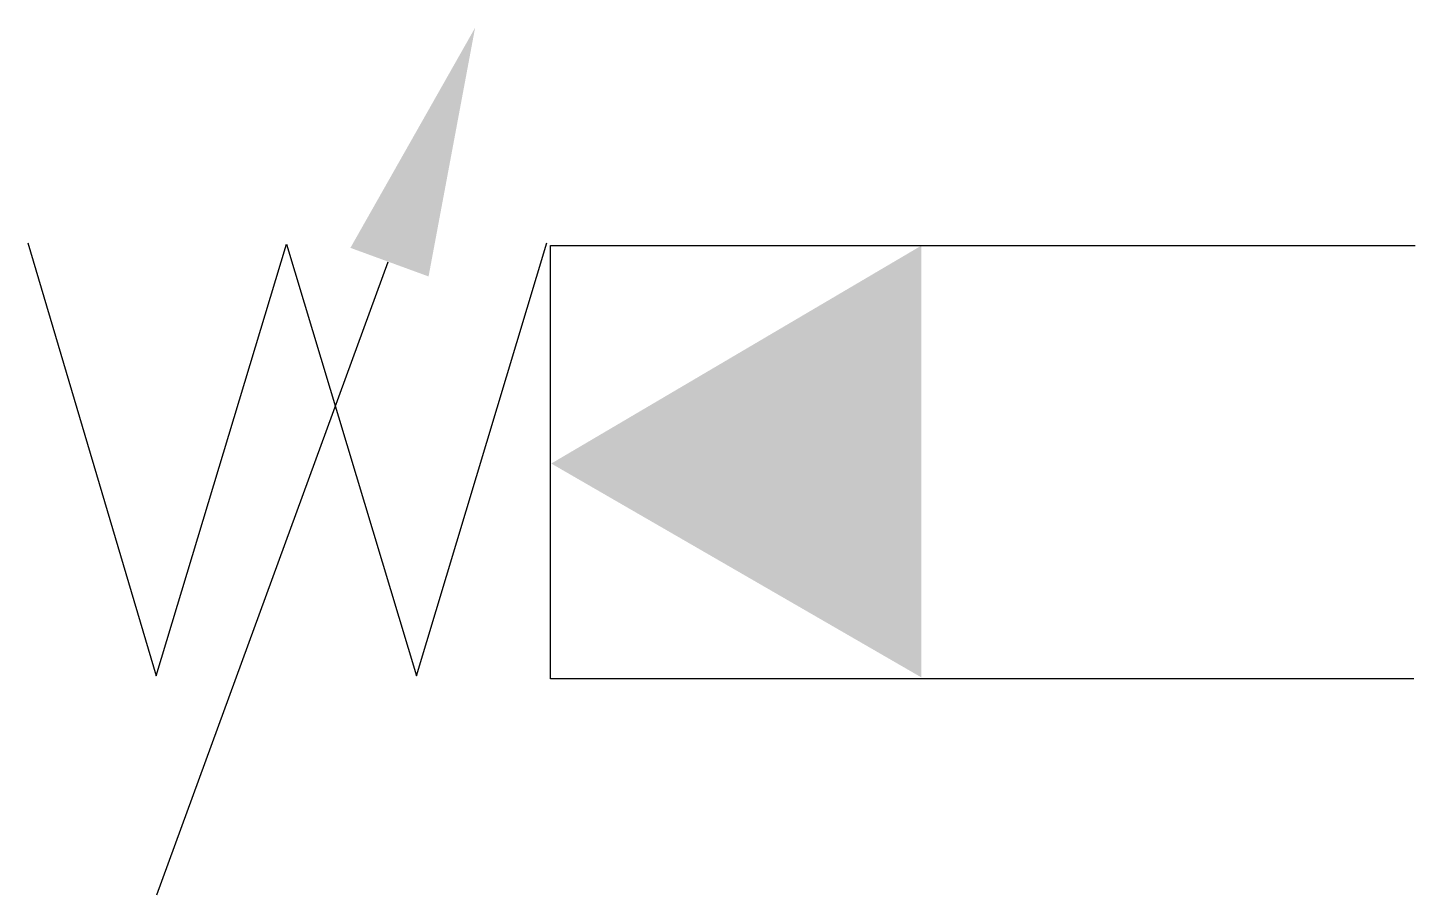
# Model space of a CAD drawing. Extents: x 915.6 to 931.6, y 216.2 to 226.2.
import ezdxf

# ---------------------------------------------------------------- set-up
doc = ezdxf.new("R2010")
doc.units = 0
doc.header["$LTSCALE"] = 5
doc.header["$MEASUREMENT"] = 0
doc.layers.add('11', color=1, linetype='CONTINUOUS')
doc.layers.add('12', color=2, linetype='CONTINUOUS')

msp = doc.modelspace()

# ---------------------------------------------------------------- linework, layer by layer
at = {"layer": '11'}
for p, q in [((915.561, 223.765), (917.044, 218.768)), ((917.044, 218.768), (918.546, 223.749)), ((918.546, 223.749), (920.049, 218.768)), ((920.049, 218.768), (921.551, 223.765)), ((921.594, 223.736), (931.574, 223.736)), ((921.594, 218.736), (921.594, 223.736)), ((919.716, 223.543), (917.047, 216.237)), ((931.557, 218.736), (921.594, 218.736))]:
    msp.add_line(p, q, dxfattribs=at)
at = {"layer": '12'}
for points in [[(919.285, 223.708), (920.187, 223.378), (920.724, 226.248)], [(925.873, 218.752), (921.603, 221.219), (925.873, 223.733)]]:
    msp.add_solid(points, dxfattribs=at)

doc.saveas('drawing.dxf')
